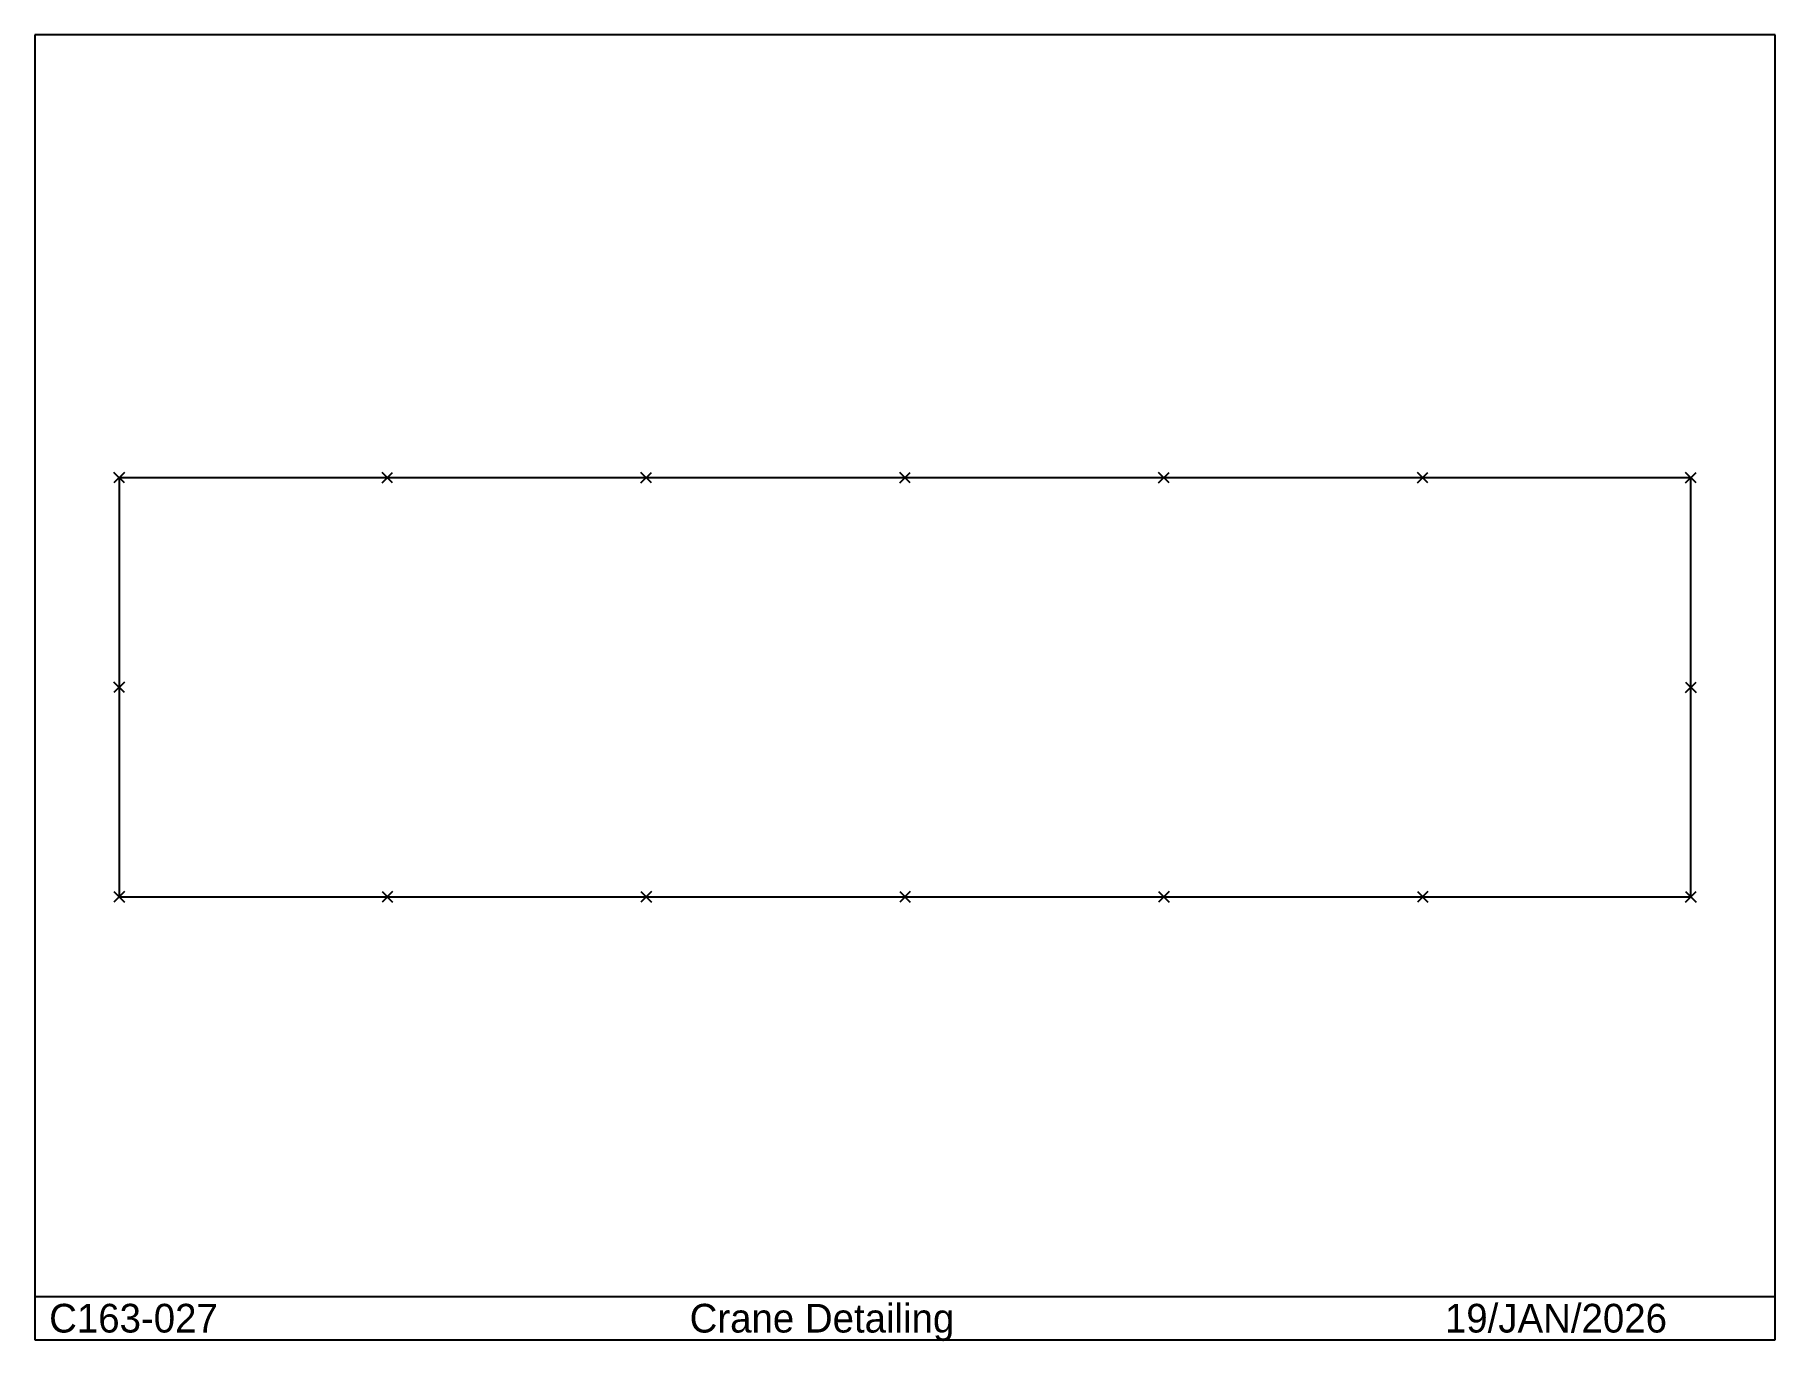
# Model space of a CAD drawing. Extents: x -2454 to 48184, y -12932 to 25089.
import ezdxf

# ---------------------------------------------------------------- set-up
doc = ezdxf.new("R2010")
doc.units = 0
doc.linetypes.add('CONTIN', pattern=[0])
doc.layers.get('0').update_dxf_attribs({"linetype": 'CONTIN'})
doc.layers.add('15', color=5, linetype='CONTIN')
doc.layers.add('7', color=5, linetype='CONTIN')

msp = doc.modelspace()

# ---------------------------------------------------------------- linework, layer by layer
for p, q in [((48184.141, 25089.355), (-2454.14, 25089.355)), ((-2454.14, 25089.355), (-2454.14, -12889.354)), ((48184.141, -12889.354), (48184.141, 25089.355)), ((-2454.14, -11636.057), (48184.141, -11636.057)), ((-2454.14, -12889.354), (48184.141, -12889.354))]:
    msp.add_line(p, q)
at = {"layer": '15'}
for p, q in [((152.4, 12352.4), (-152.4, 12047.601)), ((152.4, 12047.601), (-152.4, 12352.4)), ((7957.399, 12047.601), (7652.6, 12352.4)), ((7652.6, 12047.601), (7957.399, 12352.4)), ((15487.398, 12047.601), (15182.599, 12352.4)), ((15182.599, 12047.601), (15487.398, 12352.4)), ((23017.398, 12047.601), (22712.6, 12352.4)), ((22712.6, 12047.601), (23017.398, 12352.4)), ((30547.4, 12047.601), (30242.6, 12352.4)), ((30242.6, 12047.601), (30547.4, 12352.4)), ((38077.398, 12047.601), (37772.598, 12352.4)), ((37772.598, 12047.601), (38077.398, 12352.4)), ((45882.398, 12047.601), (45577.598, 12352.4)), ((45577.598, 12047.601), (45882.398, 12352.4)), ((152.4, 6252.401), (-152.4, 5947.601)), ((152.4, 5947.601), (-152.4, 6252.401)), ((45577.598, 5947.6), (45882.398, 6252.4)), ((45577.598, 6252.4), (45882.398, 5947.6)), ((-152.4, 152.4), (152.4, -152.4)), ((152.4, 152.4), (-152.4, -152.4)), ((7652.6, 152.4), (7957.4, -152.4)), ((7957.4, 152.4), (7652.6, -152.4)), ((15182.601, 152.4), (15487.4, -152.4)), ((15487.4, 152.4), (15182.601, -152.4)), ((22712.6, 152.4), (23017.398, -152.4)), ((23017.398, 152.4), (22712.6, -152.4)), ((30242.6, 152.4), (30547.4, -152.4)), ((30547.4, 152.4), (30242.6, -152.4)), ((37772.598, 152.4), (38077.398, -152.4)), ((38077.398, 152.4), (37772.598, -152.4)), ((45577.598, -152.4), (45882.398, 152.4)), ((45577.598, 152.4), (45882.398, -152.4))]:
    msp.add_line(p, q, dxfattribs=at)
at = {"layer": '7'}
for p, q in [((45730, 12200.001), (0, 12200.001)), ((0, 12200.001), (0, 0)), ((45730, 0), (45730, 12200.001)), ((0, 0), (45730, 0))]:
    msp.add_line(p, q, dxfattribs=at)

# ---------------------------------------------------------------- texts
for s, p in [('C163-027', (-2036.374, -12680.473)), ('Crane Detailing', (16598.514, -12680.473)), ('19/JAN/2026', (38575.527, -12680.473))]:
    msp.add_text(s, height=835.532).set_placement(p)

doc.saveas('drawing.dxf')
